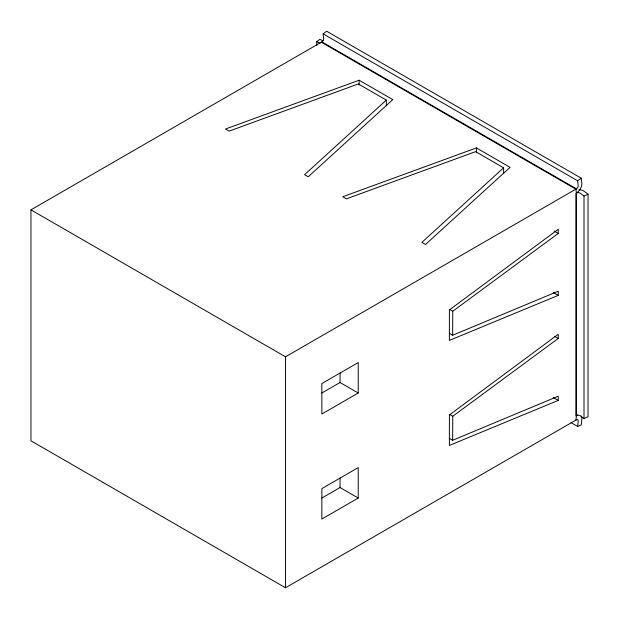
<?xml version="1.0" encoding="UTF-8"?>
<svg xmlns="http://www.w3.org/2000/svg" width="619" height="619" viewBox="0 0 619 619"><rect width="100%" height="100%" fill="white"/><g stroke="black" fill="none" stroke-linecap="round" stroke-linejoin="round"><path stroke-width="0.93" d="M452.644 335.258L452.768 311.249L558.237 233.456L558.237 229.254L449.402 309.926L449.379 340.404L558.237 295.387L558.237 291.193L452.644 335.258L449.34 333.347M452.644 440.271L452.768 416.262L558.237 338.469L558.237 334.275L449.402 414.947L449.379 445.425L558.237 400.408L558.237 396.206L452.644 440.271L449.34 438.368M577.829 415.009A7.714 4.457 -60 0 0 576.421 415.604L575.887 415.844L575.887 193.29L576.421 193.058A7.714 4.457 -60 0 0 581.875 183.611L581.218 178.195L326.662 31.236L323.087 33.844L323.683 38.742A2.569 1.486 -60 0 1 321.865 41.891L321.4 42.239L575.949 189.205L576.421 193.058L576.421 415.604L575.949 420.007L576.421 419.806A2.569 1.486 -60 0 1 578.239 420.858L577.643 426.452L570.942 422.584M386.326 100.1L304.594 174.69L308.231 176.786L392.779 99.628L359.144 80.207L225.502 129.023L229.138 131.12L358.324 83.936L386.326 100.1L386.326 105.826M503.603 167.811L421.872 242.393L425.508 244.497L510.056 167.339L476.421 147.918L342.779 196.734L346.416 198.831L475.601 151.647L503.603 167.811L503.603 173.537M316.719 45.566L316.719 41.713L319.83 39.376L323.087 40.823M575.949 189.205L576.421 188.857A2.569 1.486 -60 0 0 578.239 185.708L577.643 180.802L581.218 178.195M30.95 209.856L321.865 41.891L576.421 188.857L285.506 356.815L30.95 209.856L30.95 440.805L285.506 587.764L576.421 419.806M321.865 393.003L340.048 382.511L358.231 393.003L358.231 362.564L321.865 383.556L321.865 414.003L358.231 393.003M321.865 498.04L340.048 487.548L358.231 498.04L358.231 467.6L321.865 488.592L321.865 519.039L358.231 498.04M576.421 193.058A2.569 1.486 0 0 1 580.057 193.058L584.003 196.03L588.05 194.234L588.05 416.788L584.003 418.576L580.057 415.604A2.569 1.486 0 0 0 576.421 415.604M577.643 426.452L581.218 424.928L581.875 418.754A7.714 4.457 -60 0 0 581.148 416.03M316.719 41.713L320.155 43.237M323.087 33.844L577.643 180.802M554.106 231.065L558.237 233.456M553.278 292.524L558.237 295.387M554.934 336.566L558.237 338.469M449.464 309.338L452.768 311.249M553.278 397.545L558.237 400.408M449.464 414.359L452.768 416.262M588.05 194.234L584.916 191.882A7.714 4.457 0 0 0 578.912 189.669M584.003 196.03L584.003 418.576M476.421 147.918L476.421 152.692M359.144 80.207L359.144 84.981M340.048 372.994L340.048 382.511M340.048 478.03L340.048 487.548M285.506 356.815L285.506 587.764"/></g></svg>
